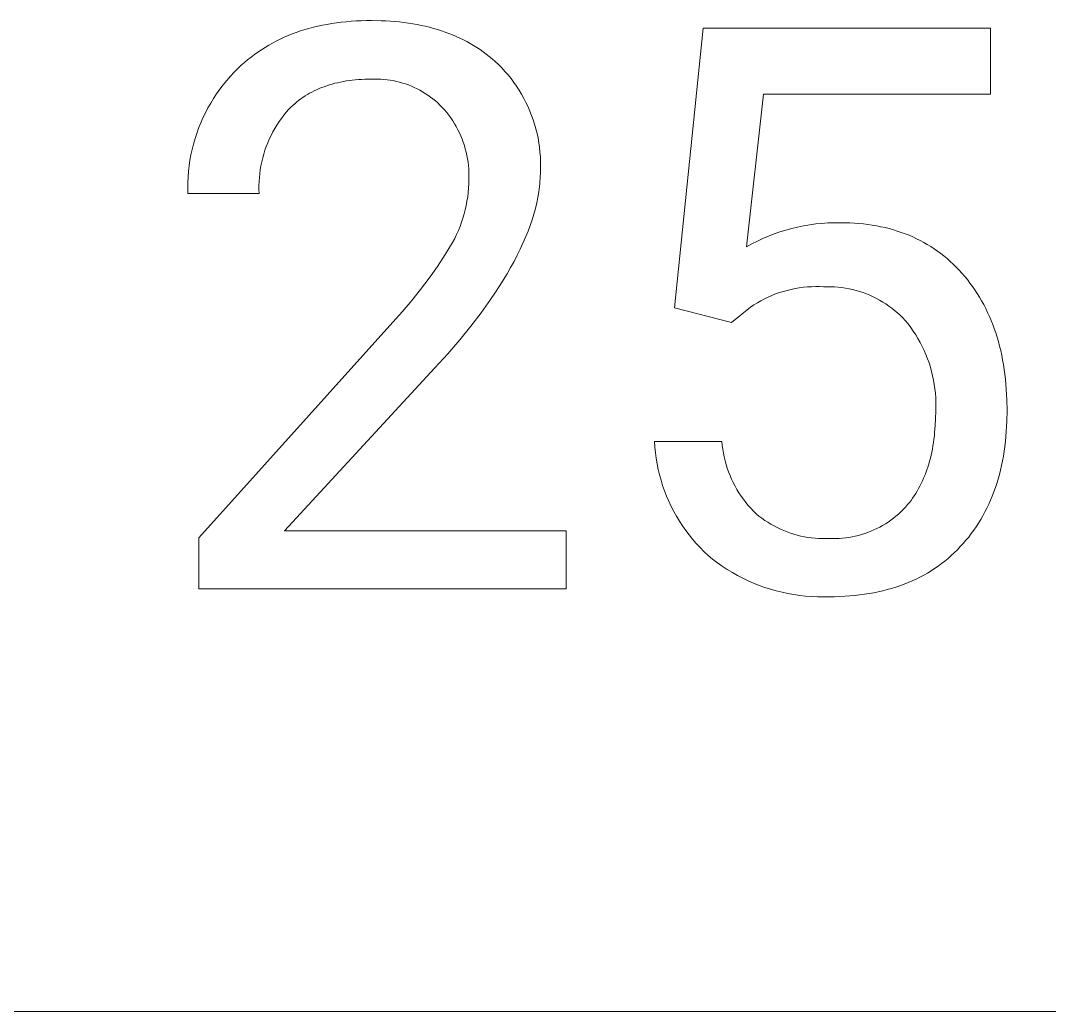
# Model space of a CAD drawing. Header units: millimetres. Extents: x 4001 to 9794, y -321 to 3726.
# Drawn here: x 8930.8 to 9031.4, y 2.4 to 99.4 of the extents above; entities that cross this region are included whole.
import ezdxf

# ---------------------------------------------------------------- set-up
doc = ezdxf.new("R2010")
doc.units = ezdxf.units.MM
doc.header["$MEASUREMENT"] = 0
doc.layers.add('Domyślny', color=7, linetype='Continuous', true_color=0x000000)

msp = doc.modelspace()

# ---------------------------------------------------------------- linework, layer by layer
at = {"layer": 'Domyślny', "color": 18, "lineweight": 15, "true_color": 0x000000}
for p, q in [((8958.98, 98.6), (8959.41, 98.72)), ((8959.41, 98.72), (8959.85, 98.82)), ((8959.85, 98.82), (8960.29, 98.92)), ((8960.29, 98.92), (8960.74, 99)), ((8960.74, 99), (8961.2, 99.08)), ((8961.2, 99.08), (8961.66, 99.15)), ((8961.66, 99.15), (8962.13, 99.21)), ((8962.13, 99.21), (8962.61, 99.26)), ((8962.61, 99.26), (8963.09, 99.3)), ((8963.09, 99.3), (8963.58, 99.33)), ((8963.58, 99.33), (8964.07, 99.35)), ((8964.07, 99.35), (8964.57, 99.36)), ((8964.57, 99.36), (8965.08, 99.37)), ((8965.08, 99.37), (8966.03, 99.35)), ((8966.03, 99.35), (8966.49, 99.33)), ((8966.49, 99.33), (8966.94, 99.31)), ((8966.94, 99.31), (8967.39, 99.27)), ((8967.39, 99.27), (8967.84, 99.23)), ((8967.84, 99.23), (8968.27, 99.18)), ((8968.27, 99.18), (8968.7, 99.12)), ((8968.7, 99.12), (8969.13, 99.05)), ((8969.13, 99.05), (8969.55, 98.98)), ((8969.55, 98.98), (8969.96, 98.9)), ((8969.96, 98.9), (8970.36, 98.81)), ((8970.36, 98.81), (8970.76, 98.71)), ((8970.76, 98.71), (8971.16, 98.6)), ((8994.73, 71.26), (8997.53, 98.61)), ((8997.53, 98.61), (9025.63, 98.61)), ((9025.63, 98.61), (9025.63, 92.17)), ((8956.15, 97.55), (8956.54, 97.73)), ((8956.54, 97.73), (8956.93, 97.9)), ((8956.93, 97.9), (8957.33, 98.06)), ((8957.33, 98.06), (8957.73, 98.21)), ((8957.73, 98.21), (8958.14, 98.35)), ((8958.14, 98.35), (8958.56, 98.48)), ((8958.56, 98.48), (8958.98, 98.6)), ((8971.16, 98.6), (8971.55, 98.49)), ((8971.55, 98.49), (8971.93, 98.37)), ((8971.93, 98.37), (8972.3, 98.24)), ((8972.3, 98.24), (8972.67, 98.11)), ((8972.67, 98.11), (8973.03, 97.96)), ((8973.03, 97.96), (8973.39, 97.81)), ((8973.39, 97.81), (8973.74, 97.65)), ((8973.74, 97.65), (8974.08, 97.48)), ((8954.33, 96.52), (8954.68, 96.75)), ((8954.68, 96.75), (8955.04, 96.96)), ((8955.04, 96.96), (8955.4, 97.17)), ((8955.4, 97.17), (8955.78, 97.36)), ((8955.78, 97.36), (8956.15, 97.55)), ((8974.08, 97.48), (8974.42, 97.31)), ((8974.42, 97.31), (8974.75, 97.12)), ((8974.75, 97.12), (8975.08, 96.93)), ((8975.08, 96.93), (8975.4, 96.73)), ((8975.4, 96.73), (8975.71, 96.53)), ((8952.98, 95.54), (8953.31, 95.8)), ((8953.31, 95.8), (8953.64, 96.05)), ((8953.64, 96.05), (8953.98, 96.29)), ((8953.98, 96.29), (8954.33, 96.52)), ((8975.71, 96.53), (8976.01, 96.31)), ((8976.01, 96.31), (8976.31, 96.09)), ((8976.31, 96.09), (8976.61, 95.86)), ((8976.61, 95.86), (8976.9, 95.62)), ((8976.9, 95.62), (8977.18, 95.38)), ((8951.66, 94.32), (8952.04, 94.7)), ((8952.04, 94.7), (8952.35, 94.99)), ((8952.35, 94.99), (8952.66, 95.27)), ((8952.66, 95.27), (8952.98, 95.54)), ((8977.18, 95.38), (8977.51, 95.06)), ((8977.51, 95.06), (8977.84, 94.73)), ((8977.84, 94.73), (8978.15, 94.39)), ((8950.93, 93.51), (8951.29, 93.92)), ((8951.29, 93.92), (8951.66, 94.32)), ((8963.82, 93.59), (8963.51, 93.57)), ((8964.13, 93.61), (8963.82, 93.59)), ((8964.44, 93.63), (8964.13, 93.61)), ((8964.76, 93.64), (8964.44, 93.63)), ((8965.08, 93.64), (8964.76, 93.64)), ((8965.39, 93.65), (8965.08, 93.64)), ((8965.7, 93.65), (8965.39, 93.65)), ((8966.01, 93.64), (8965.7, 93.65)), ((8966.31, 93.61), (8966.01, 93.64)), ((8966.62, 93.58), (8966.31, 93.61)), ((8966.92, 93.54), (8966.62, 93.58)), ((8978.15, 94.39), (8978.45, 94.05)), ((8978.45, 94.05), (8978.74, 93.69)), ((8978.74, 93.69), (8979.01, 93.32)), ((8949.95, 92.21), (8950.26, 92.65)), ((8950.26, 92.65), (8950.59, 93.09)), ((8950.59, 93.09), (8950.93, 93.51)), ((8959.73, 92.6), (8959.5, 92.49)), ((8959.97, 92.71), (8959.73, 92.6)), ((8960.22, 92.81), (8959.97, 92.71)), ((8960.47, 92.9), (8960.22, 92.81)), ((8960.72, 92.99), (8960.47, 92.9)), ((8960.98, 93.08), (8960.72, 92.99)), ((8961.24, 93.15), (8960.98, 93.08)), ((8961.51, 93.23), (8961.24, 93.15)), ((8961.78, 93.29), (8961.51, 93.23)), ((8962.06, 93.35), (8961.78, 93.29)), ((8962.34, 93.41), (8962.06, 93.35)), ((8962.63, 93.46), (8962.34, 93.41)), ((8962.92, 93.5), (8962.63, 93.46)), ((8963.21, 93.54), (8962.92, 93.5)), ((8963.51, 93.57), (8963.21, 93.54)), ((8967.22, 93.49), (8966.92, 93.54)), ((8967.53, 93.42), (8967.22, 93.49)), ((8967.82, 93.35), (8967.53, 93.42)), ((8968.12, 93.26), (8967.82, 93.35)), ((8968.41, 93.17), (8968.12, 93.26)), ((8968.7, 93.07), (8968.41, 93.17)), ((8968.99, 92.95), (8968.7, 93.07)), ((8969.27, 92.83), (8968.99, 92.95)), ((8969.55, 92.7), (8969.27, 92.83)), ((8969.82, 92.55), (8969.55, 92.7)), ((8979.01, 93.32), (8979.28, 92.94)), ((8979.28, 92.94), (8979.53, 92.56)), ((8949.37, 91.29), (8949.65, 91.76)), ((8949.65, 91.76), (8949.95, 92.21)), ((8958.18, 91.7), (8957.97, 91.55)), ((8958.38, 91.85), (8958.18, 91.7)), ((8958.6, 91.99), (8958.38, 91.85)), ((8958.82, 92.12), (8958.6, 91.99)), ((8959.04, 92.25), (8958.82, 92.12)), ((8959.26, 92.37), (8959.04, 92.25)), ((8959.5, 92.49), (8959.26, 92.37)), ((8970.09, 92.4), (8969.82, 92.55)), ((8970.35, 92.24), (8970.09, 92.4)), ((8970.6, 92.07), (8970.35, 92.24)), ((8970.85, 91.89), (8970.6, 92.07)), ((8971.1, 91.71), (8970.85, 91.89)), ((8971.34, 91.51), (8971.1, 91.71)), ((8979.53, 92.56), (8979.77, 92.16)), ((8979.77, 92.16), (8979.99, 91.76)), ((8979.99, 91.76), (8980.2, 91.35)), ((9003.43, 92.17), (9001.77, 77.22)), ((9025.63, 92.17), (9003.43, 92.17)), ((8948.85, 90.34), (8949.1, 90.82)), ((8949.1, 90.82), (8949.37, 91.29)), ((8957.02, 90.71), (8956.76, 90.41)), ((8957.2, 90.89), (8957.02, 90.71)), ((8957.39, 91.06), (8957.2, 90.89)), ((8957.58, 91.23), (8957.39, 91.06)), ((8957.77, 91.39), (8957.58, 91.23)), ((8957.97, 91.55), (8957.77, 91.39)), ((8971.57, 91.31), (8971.34, 91.51)), ((8971.79, 91.1), (8971.57, 91.31)), ((8972.01, 90.88), (8971.79, 91.1)), ((8972.23, 90.63), (8972.01, 90.88)), ((8972.45, 90.38), (8972.23, 90.63)), ((8980.2, 91.35), (8980.4, 90.94)), ((8980.4, 90.94), (8980.58, 90.51)), ((8948.39, 89.35), (8948.61, 89.85)), ((8948.61, 89.85), (8948.85, 90.34)), ((8956.28, 89.8), (8956.06, 89.48)), ((8956.52, 90.11), (8956.28, 89.8)), ((8956.76, 90.41), (8956.52, 90.11)), ((8972.65, 90.11), (8972.45, 90.38)), ((8972.85, 89.84), (8972.65, 90.11)), ((8973.04, 89.56), (8972.85, 89.84)), ((8973.22, 89.28), (8973.04, 89.56)), ((8980.58, 90.51), (8980.75, 90.09)), ((8980.75, 90.09), (8980.91, 89.65)), ((8980.91, 89.65), (8981.05, 89.22)), ((8948.01, 88.33), (8948.19, 88.84)), ((8948.19, 88.84), (8948.39, 89.35)), ((8955.64, 88.82), (8955.45, 88.48)), ((8955.84, 89.15), (8955.64, 88.82)), ((8956.06, 89.48), (8955.84, 89.15)), ((8973.38, 88.99), (8973.22, 89.28)), ((8973.54, 88.69), (8973.38, 88.99)), ((8973.69, 88.39), (8973.54, 88.69)), ((8981.05, 89.22), (8981.17, 88.77)), ((8981.17, 88.77), (8981.28, 88.33)), ((8947.69, 87.29), (8947.84, 87.82)), ((8947.84, 87.82), (8948.01, 88.33)), ((8955.1, 87.78), (8954.95, 87.42)), ((8955.27, 88.13), (8955.1, 87.78)), ((8955.45, 88.48), (8955.27, 88.13)), ((8973.83, 88.09), (8973.69, 88.39)), ((8973.95, 87.78), (8973.83, 88.09)), ((8974.07, 87.46), (8973.95, 87.78)), ((8981.28, 88.33), (8981.38, 87.88)), ((8981.38, 87.88), (8981.46, 87.42)), ((8947.44, 86.24), (8947.56, 86.77)), ((8947.56, 86.77), (8947.69, 87.29)), ((8954.67, 86.69), (8954.56, 86.31)), ((8954.8, 87.05), (8954.67, 86.69)), ((8954.95, 87.42), (8954.8, 87.05)), ((8974.18, 87.15), (8974.07, 87.46)), ((8974.27, 86.82), (8974.18, 87.15)), ((8974.35, 86.5), (8974.27, 86.82)), ((8981.46, 87.42), (8981.52, 86.97)), ((8981.52, 86.97), (8981.57, 86.51)), ((8947.27, 85.16), (8947.34, 85.7)), ((8947.34, 85.7), (8947.44, 86.24)), ((8954.36, 85.56), (8954.28, 85.17)), ((8954.45, 85.94), (8954.36, 85.56)), ((8954.56, 86.31), (8954.45, 85.94)), ((8974.43, 86.17), (8974.35, 86.5)), ((8974.49, 85.84), (8974.43, 86.17)), ((8974.54, 85.51), (8974.49, 85.84)), ((8981.57, 86.51), (8981.61, 86.05)), ((8981.61, 86.05), (8981.62, 85.59)), ((8981.62, 85.59), (8981.63, 85.13)), ((8947.16, 84.08), (8947.2, 84.62)), ((8947.2, 84.62), (8947.27, 85.16)), ((8954.22, 84.79), (8954.17, 84.4)), ((8954.28, 85.17), (8954.22, 84.79)), ((8974.57, 85.18), (8974.54, 85.51)), ((8974.6, 84.85), (8974.57, 85.18)), ((8974.62, 84.51), (8974.6, 84.85)), ((8981.63, 85.13), (8981.61, 84.67)), ((8981.61, 84.67), (8981.61, 84.42)), ((8947.13, 83), (8947.14, 83.54)), ((8947.14, 83.54), (8947.16, 84.08)), ((8954.1, 83.62), (8954.09, 83.23)), ((8954.13, 84.01), (8954.1, 83.62)), ((8954.17, 84.4), (8954.13, 84.01)), ((8974.6, 83.41), (8974.61, 83.84)), ((8974.61, 83.84), (8974.62, 84.18)), ((8974.62, 84.18), (8974.62, 84.51)), ((8981.57, 83.65), (8981.55, 83.39)), ((8981.59, 83.91), (8981.57, 83.65)), ((8981.6, 84.16), (8981.59, 83.91)), ((8981.61, 84.42), (8981.6, 84.16)), ((8947.14, 82.45), (8947.13, 83)), ((8954.09, 83.23), (8954.09, 82.84)), ((8954.09, 82.84), (8954.11, 82.45)), ((8974.5, 82.13), (8974.55, 82.56)), ((8974.55, 82.56), (8974.58, 82.98)), ((8974.58, 82.98), (8974.6, 83.41)), ((8981.45, 82.6), (8981.36, 82.07)), ((8981.49, 82.87), (8981.45, 82.6)), ((8981.52, 83.13), (8981.49, 82.87)), ((8981.55, 83.39), (8981.52, 83.13)), ((8954.11, 82.45), (8947.14, 82.45)), ((8974.35, 81.28), (8974.43, 81.7)), ((8974.43, 81.7), (8974.5, 82.13)), ((8981.25, 81.53), (8981.12, 80.99)), ((8981.36, 82.07), (8981.25, 81.53)), ((8974.15, 80.45), (8974.26, 80.86)), ((8974.26, 80.86), (8974.35, 81.28)), ((8981.12, 80.99), (8980.97, 80.44)), ((8973.75, 79.22), (8973.9, 79.63)), ((8973.9, 79.63), (8974.03, 80.04)), ((8974.03, 80.04), (8974.15, 80.45)), ((8980.8, 79.88), (8980.61, 79.31)), ((8980.97, 80.44), (8980.8, 79.88)), ((9008.54, 79.47), (9009.14, 79.53)), ((9009.14, 79.53), (9009.74, 79.57)), ((9009.74, 79.57), (9010.33, 79.59)), ((9010.33, 79.59), (9010.93, 79.59)), ((9010.93, 79.59), (9011.4, 79.59)), ((9011.4, 79.59), (9011.86, 79.57)), ((9011.86, 79.57), (9012.32, 79.55)), ((9012.32, 79.55), (9012.76, 79.52)), ((9012.76, 79.52), (9013.21, 79.47)), ((8973.42, 78.43), (8973.59, 78.83)), ((8973.59, 78.83), (8973.75, 79.22)), ((8980.4, 78.75), (8980.17, 78.17)), ((8980.61, 79.31), (8980.4, 78.75)), ((9003.92, 78.27), (9004.48, 78.49)), ((9004.48, 78.49), (9005.04, 78.69)), ((9005.04, 78.69), (9005.61, 78.87)), ((9005.61, 78.87), (9006.19, 79.03)), ((9006.19, 79.03), (9006.77, 79.17)), ((9006.77, 79.17), (9007.36, 79.29)), ((9007.36, 79.29), (9007.95, 79.39)), ((9007.95, 79.39), (9008.54, 79.47)), ((9013.21, 79.47), (9013.64, 79.42)), ((9013.64, 79.42), (9014.07, 79.36)), ((9014.07, 79.36), (9014.5, 79.29)), ((9014.5, 79.29), (9014.91, 79.2)), ((9014.91, 79.2), (9015.33, 79.11)), ((9015.33, 79.11), (9015.73, 79.01)), ((9015.73, 79.01), (9016.13, 78.9)), ((9016.13, 78.9), (9016.52, 78.78)), ((9016.52, 78.78), (9016.91, 78.65)), ((9016.91, 78.65), (9017.29, 78.51)), ((9017.29, 78.51), (9017.67, 78.36)), ((8972.3, 76.48), (8973.03, 77.67)), ((8973.03, 77.67), (8973.23, 78.05)), ((8973.23, 78.05), (8973.42, 78.43)), ((8979.91, 77.59), (8979.64, 77)), ((8980.17, 78.17), (8979.91, 77.59)), ((9001.77, 77.22), (9002.29, 77.51)), ((9002.29, 77.51), (9002.83, 77.78)), ((9002.83, 77.78), (9003.37, 78.04)), ((9003.37, 78.04), (9003.92, 78.27)), ((9017.67, 78.36), (9018.03, 78.2)), ((9018.03, 78.2), (9018.4, 78.03)), ((9018.4, 78.03), (9018.75, 77.85)), ((9018.75, 77.85), (9019.1, 77.67)), ((9019.1, 77.67), (9019.45, 77.47)), ((8971.54, 75.31), (8972.3, 76.48)), ((8979.64, 77), (8979.35, 76.41)), ((9019.45, 77.47), (9019.79, 77.26)), ((9019.79, 77.26), (9020.12, 77.04)), ((9020.12, 77.04), (9020.44, 76.82)), ((9020.44, 76.82), (9020.76, 76.58)), ((9020.76, 76.58), (9021.08, 76.34)), ((8979.04, 75.81), (8978.7, 75.2)), ((8979.35, 76.41), (8979.04, 75.81)), ((9021.08, 76.34), (9021.39, 76.08)), ((9021.39, 76.08), (9021.69, 75.81)), ((9021.69, 75.81), (9021.98, 75.54)), ((9021.98, 75.54), (9022.27, 75.25)), ((8970.73, 74.17), (8971.54, 75.31)), ((8978.35, 74.59), (8977.98, 73.97)), ((8978.7, 75.2), (8978.35, 74.59)), ((9022.27, 75.25), (9022.56, 74.96)), ((9022.56, 74.96), (9022.84, 74.65)), ((9022.84, 74.65), (9023.11, 74.34)), ((8969.9, 73.06), (8970.73, 74.17)), ((8977.98, 73.97), (8977.59, 73.35)), ((9023.11, 74.34), (9023.37, 74.02)), ((9023.37, 74.02), (9023.62, 73.69)), ((9023.62, 73.69), (9023.87, 73.36)), ((8969.03, 71.97), (8969.9, 73.06)), ((8977.17, 72.71), (8976.74, 72.08)), ((8977.59, 73.35), (8977.17, 72.71)), ((9004.25, 72.47), (9003.89, 72.31)), ((9004.62, 72.62), (9004.25, 72.47)), ((9005, 72.75), (9004.62, 72.62)), ((9005.38, 72.87), (9005, 72.75)), ((9005.76, 72.97), (9005.38, 72.87)), ((9006.15, 73.07), (9005.76, 72.97)), ((9006.54, 73.15), (9006.15, 73.07)), ((9006.93, 73.21), (9006.54, 73.15)), ((9007.33, 73.27), (9006.93, 73.21)), ((9007.72, 73.31), (9007.33, 73.27)), ((9008.12, 73.33), (9007.72, 73.31)), ((9008.52, 73.34), (9008.12, 73.33)), ((9008.92, 73.34), (9008.52, 73.34)), ((9009.31, 73.32), (9008.92, 73.34)), ((9009.67, 73.33), (9009.31, 73.32)), ((9010.03, 73.33), (9009.67, 73.33)), ((9010.38, 73.32), (9010.03, 73.33)), ((9010.74, 73.29), (9010.38, 73.32)), ((9011.09, 73.25), (9010.74, 73.29)), ((9011.45, 73.2), (9011.09, 73.25)), ((9011.8, 73.13), (9011.45, 73.2)), ((9012.15, 73.05), (9011.8, 73.13)), ((9012.49, 72.96), (9012.15, 73.05)), ((9012.83, 72.86), (9012.49, 72.96)), ((9013.17, 72.75), (9012.83, 72.86)), ((9013.51, 72.63), (9013.17, 72.75)), ((9013.84, 72.49), (9013.51, 72.63)), ((9014.16, 72.34), (9013.84, 72.49)), ((9023.87, 73.36), (9024.1, 73.01)), ((9024.1, 73.01), (9024.33, 72.67)), ((9024.33, 72.67), (9024.55, 72.31)), ((8968.12, 70.91), (8969.03, 71.97)), ((8976.74, 72.08), (8975.81, 70.79)), ((9002.49, 71.56), (9002.16, 71.34)), ((9002.83, 71.76), (9002.49, 71.56)), ((9003.18, 71.96), (9002.83, 71.76)), ((9003.53, 72.14), (9003.18, 71.96)), ((9003.89, 72.31), (9003.53, 72.14)), ((9014.48, 72.18), (9014.16, 72.34)), ((9014.79, 72.01), (9014.48, 72.18)), ((9015.1, 71.83), (9014.79, 72.01)), ((9015.4, 71.64), (9015.1, 71.83)), ((9015.7, 71.44), (9015.4, 71.64)), ((9024.55, 72.31), (9024.76, 71.95)), ((9024.76, 71.95), (9024.97, 71.58)), ((9024.97, 71.58), (9025.16, 71.21)), ((8967.19, 69.87), (8968.12, 70.91)), ((8975.81, 70.79), (8974.8, 69.47)), ((9000.3, 69.83), (8994.73, 71.26)), ((9002.16, 71.34), (9000.3, 69.83)), ((9015.98, 71.23), (9015.7, 71.44)), ((9016.26, 71.01), (9015.98, 71.23)), ((9016.54, 70.77), (9016.26, 71.01)), ((9016.8, 70.53), (9016.54, 70.77)), ((9017.05, 70.28), (9016.8, 70.53)), ((9025.16, 71.21), (9025.34, 70.82)), ((9025.34, 70.82), (9025.52, 70.43)), ((8948.2, 48.77), (8967.19, 69.87)), ((8974.8, 69.47), (8973.72, 68.13)), ((9017.3, 70.03), (9017.05, 70.28)), ((9017.57, 69.69), (9017.3, 70.03)), ((9017.83, 69.34), (9017.57, 69.69)), ((9025.52, 70.43), (9025.69, 70.04)), ((9025.69, 70.04), (9025.85, 69.64)), ((9025.85, 69.64), (9026, 69.23)), ((9018.08, 68.98), (9017.83, 69.34)), ((9018.32, 68.62), (9018.08, 68.98)), ((9018.54, 68.25), (9018.32, 68.62)), ((9026, 69.23), (9026.14, 68.81)), ((9026.14, 68.81), (9026.28, 68.39)), ((8973.72, 68.13), (8972.55, 66.77)), ((9018.76, 67.87), (9018.54, 68.25)), ((9018.96, 67.48), (9018.76, 67.87)), ((9019.14, 67.09), (9018.96, 67.48)), ((9026.28, 68.39), (9026.4, 67.96)), ((9026.4, 67.96), (9026.52, 67.52)), ((9026.52, 67.52), (9026.63, 67.08)), ((8972.55, 66.77), (8971.29, 65.38)), ((9019.31, 66.69), (9019.14, 67.09)), ((9019.47, 66.29), (9019.31, 66.69)), ((9026.63, 67.08), (9026.73, 66.63)), ((9026.73, 66.63), (9026.82, 66.17)), ((9019.62, 65.88), (9019.47, 66.29)), ((9019.75, 65.46), (9019.62, 65.88)), ((9019.87, 65.05), (9019.75, 65.46)), ((9026.82, 66.17), (9026.9, 65.71)), ((9026.9, 65.71), (9026.97, 65.24)), ((8971.29, 65.38), (8956.6, 49.45)), ((9019.97, 64.62), (9019.87, 65.05)), ((9020.06, 64.2), (9019.97, 64.62)), ((9026.97, 65.24), (9027.04, 64.76)), ((9027.04, 64.76), (9027.1, 64.28)), ((9020.13, 63.77), (9020.06, 64.2)), ((9020.19, 63.34), (9020.13, 63.77)), ((9027.1, 64.28), (9027.14, 63.78)), ((9027.14, 63.78), (9027.18, 63.29)), ((9020.24, 62.91), (9020.19, 63.34)), ((9020.27, 62.47), (9020.24, 62.91)), ((9020.28, 62.04), (9020.27, 62.47)), ((9027.18, 63.29), (9027.21, 62.78)), ((9027.21, 62.78), (9027.24, 62.27)), ((9020.27, 61.17), (9020.28, 61.61)), ((9020.28, 61.61), (9020.28, 62.04)), ((9027.24, 62.27), (9027.25, 61.23)), ((9020.23, 59.75), (9020.26, 60.45)), ((9020.26, 60.45), (9020.27, 61.17)), ((9027.25, 61.23), (9027.24, 60.19)), ((9020.17, 59.07), (9020.23, 59.75)), ((9027.21, 59.68), (9027.18, 59.17)), ((9027.24, 60.19), (9027.21, 59.68)), ((9020.05, 58.08), (9020.1, 58.41)), ((9020.1, 58.41), (9020.14, 58.74)), ((9020.14, 58.74), (9020.17, 59.07)), ((9027.14, 58.67), (9027.09, 58.18)), ((9027.18, 59.17), (9027.14, 58.67)), ((8992.8, 57.63), (8992.76, 58.18)), ((8992.76, 58.18), (8999.36, 58.18)), ((8992.86, 57.09), (8992.8, 57.63)), ((8999.36, 58.18), (8999.4, 57.8)), ((8999.4, 57.8), (8999.45, 57.42)), ((8999.45, 57.42), (8999.51, 57.05)), ((9019.89, 57.14), (9019.95, 57.45)), ((9019.95, 57.45), (9020, 57.77)), ((9020, 57.77), (9020.05, 58.08)), ((9027.03, 57.7), (9026.97, 57.23)), ((9027.09, 58.18), (9027.03, 57.7)), ((8992.93, 56.54), (8992.86, 57.09)), ((8993.02, 56), (8992.93, 56.54)), ((8999.51, 57.05), (8999.59, 56.67)), ((8999.59, 56.67), (8999.68, 56.3)), ((9019.67, 56.25), (9019.75, 56.54)), ((9019.75, 56.54), (9019.82, 56.84)), ((9019.82, 56.84), (9019.89, 57.14)), ((9026.89, 56.76), (9026.81, 56.29)), ((9026.97, 57.23), (9026.89, 56.76)), ((8993.13, 55.46), (8993.02, 56)), ((8993.26, 54.93), (8993.13, 55.46)), ((8999.68, 56.3), (8999.78, 55.94)), ((8999.78, 55.94), (8999.89, 55.57)), ((8999.89, 55.57), (9000.02, 55.21)), ((9019.31, 55.12), (9019.41, 55.4)), ((9019.41, 55.4), (9019.5, 55.68)), ((9019.5, 55.68), (9019.59, 55.96)), ((9019.59, 55.96), (9019.67, 56.25)), ((9026.61, 55.39), (9026.5, 54.95)), ((9026.71, 55.84), (9026.61, 55.39)), ((9026.81, 56.29), (9026.71, 55.84)), ((8993.41, 54.4), (8993.26, 54.93)), ((8993.57, 53.87), (8993.41, 54.4)), ((9000.02, 55.21), (9000.16, 54.86)), ((9000.16, 54.86), (9000.31, 54.51)), ((9000.31, 54.51), (9000.47, 54.16)), ((9018.98, 54.33), (9019.09, 54.59)), ((9019.09, 54.59), (9019.2, 54.85)), ((9019.2, 54.85), (9019.31, 55.12)), ((9026.38, 54.51), (9026.25, 54.09)), ((9026.5, 54.95), (9026.38, 54.51)), ((8993.76, 53.36), (8993.57, 53.87)), ((8993.96, 52.84), (8993.76, 53.36)), ((9000.47, 54.16), (9000.65, 53.82)), ((9000.65, 53.82), (9000.84, 53.49)), ((9000.84, 53.49), (9001.03, 53.17)), ((9018.32, 53.11), (9018.46, 53.34)), ((9018.46, 53.34), (9018.6, 53.58)), ((9018.6, 53.58), (9018.73, 53.83)), ((9018.73, 53.83), (9018.86, 54.08)), ((9018.86, 54.08), (9018.98, 54.33)), ((9026.11, 53.67), (9025.96, 53.25)), ((9026.25, 54.09), (9026.11, 53.67)), ((8994.17, 52.34), (8993.96, 52.84)), ((8994.41, 51.84), (8994.17, 52.34)), ((9001.03, 53.17), (9001.24, 52.85)), ((9001.24, 52.85), (9001.46, 52.54)), ((9001.46, 52.54), (9001.69, 52.23)), ((9017.7, 52.22), (9017.86, 52.43)), ((9017.86, 52.43), (9018.02, 52.65)), ((9018.02, 52.65), (9018.17, 52.88)), ((9018.17, 52.88), (9018.32, 53.11)), ((9025.64, 52.45), (9025.47, 52.06)), ((9025.81, 52.85), (9025.64, 52.45)), ((9025.96, 53.25), (9025.81, 52.85)), ((8994.66, 51.35), (8994.41, 51.84)), ((8994.93, 50.87), (8994.66, 51.35)), ((9001.69, 52.23), (9001.93, 51.94)), ((9001.93, 51.94), (9002.19, 51.65)), ((9002.19, 51.65), (9002.45, 51.37)), ((9002.45, 51.37), (9002.72, 51.1)), ((9016.87, 51.31), (9017.1, 51.54)), ((9017.1, 51.54), (9017.32, 51.77)), ((9017.32, 51.77), (9017.53, 52.01)), ((9017.53, 52.01), (9017.7, 52.22)), ((9025.28, 51.67), (9025.09, 51.29)), ((9025.47, 52.06), (9025.28, 51.67)), ((8995.21, 50.4), (8994.93, 50.87)), ((8995.51, 49.94), (8995.21, 50.4)), ((9002.72, 51.1), (9002.99, 50.88)), ((9002.99, 50.88), (9003.27, 50.67)), ((9003.27, 50.67), (9003.56, 50.47)), ((9003.56, 50.47), (9003.85, 50.28)), ((9015.63, 50.31), (9015.89, 50.49)), ((9015.89, 50.49), (9016.14, 50.68)), ((9016.14, 50.68), (9016.39, 50.89)), ((9016.39, 50.89), (9016.64, 51.09)), ((9016.64, 51.09), (9016.87, 51.31)), ((9024.68, 50.56), (9024.46, 50.2)), ((9024.89, 50.92), (9024.68, 50.56)), ((9025.09, 51.29), (9024.89, 50.92)), ((8956.6, 49.45), (8984.14, 49.45)), ((8984.14, 49.45), (8984.14, 43.76)), ((8995.82, 49.49), (8995.51, 49.94)), ((8996.15, 49.05), (8995.82, 49.49)), ((9003.85, 50.28), (9004.15, 50.1)), ((9004.15, 50.1), (9004.46, 49.92)), ((9004.46, 49.92), (9004.77, 49.76)), ((9004.77, 49.76), (9005.09, 49.61)), ((9005.09, 49.61), (9005.41, 49.47)), ((9005.41, 49.47), (9005.74, 49.34)), ((9005.74, 49.34), (9006.07, 49.23)), ((9013.64, 49.28), (9013.94, 49.4)), ((9013.94, 49.4), (9014.23, 49.53)), ((9014.23, 49.53), (9014.52, 49.67)), ((9014.52, 49.67), (9014.81, 49.81)), ((9014.81, 49.81), (9015.08, 49.97)), ((9015.08, 49.97), (9015.36, 50.13)), ((9015.36, 50.13), (9015.63, 50.31)), ((9024, 49.51), (9023.75, 49.17)), ((9024.23, 49.85), (9024, 49.51)), ((9024.46, 50.2), (9024.23, 49.85)), ((8948.2, 43.76), (8948.2, 48.77)), ((8996.49, 48.62), (8996.15, 49.05)), ((8996.85, 48.21), (8996.49, 48.62)), ((9006.07, 49.23), (9006.4, 49.12)), ((9006.4, 49.12), (9006.74, 49.02)), ((9006.74, 49.02), (9007.08, 48.94)), ((9007.08, 48.94), (9007.43, 48.87)), ((9007.43, 48.87), (9007.77, 48.81)), ((9007.77, 48.81), (9008.12, 48.76)), ((9008.12, 48.76), (9008.47, 48.72)), ((9008.47, 48.72), (9008.82, 48.7)), ((9008.82, 48.7), (9009.17, 48.68)), ((9009.17, 48.68), (9009.52, 48.68)), ((9009.52, 48.68), (9009.87, 48.69)), ((9009.87, 48.69), (9010.19, 48.68)), ((9010.19, 48.68), (9010.51, 48.68)), ((9010.51, 48.68), (9010.83, 48.7)), ((9010.83, 48.7), (9011.15, 48.72)), ((9011.15, 48.72), (9011.47, 48.75)), ((9011.47, 48.75), (9011.79, 48.8)), ((9011.79, 48.8), (9012.1, 48.85)), ((9012.1, 48.85), (9012.41, 48.92)), ((9012.41, 48.92), (9012.73, 48.99)), ((9012.73, 48.99), (9013.03, 49.08)), ((9013.03, 49.08), (9013.34, 49.18)), ((9013.34, 49.18), (9013.64, 49.28)), ((9023.23, 48.52), (9022.96, 48.21)), ((9023.5, 48.84), (9023.23, 48.52)), ((9023.75, 49.17), (9023.5, 48.84)), ((8997.23, 47.8), (8996.85, 48.21)), ((8997.61, 47.41), (8997.23, 47.8)), ((8998.01, 47.03), (8997.61, 47.41)), ((9022.1, 47.31), (9021.79, 47.03)), ((9022.39, 47.6), (9022.1, 47.31)), ((9022.68, 47.9), (9022.39, 47.6)), ((9022.96, 48.21), (9022.68, 47.9)), ((8998.46, 46.67), (8998.01, 47.03)), ((8998.93, 46.31), (8998.46, 46.67)), ((8999.4, 45.98), (8998.93, 46.31)), ((9021.16, 46.49), (9020.84, 46.24)), ((9021.48, 46.75), (9021.16, 46.49)), ((9021.79, 47.03), (9021.48, 46.75)), ((8999.89, 45.66), (8999.4, 45.98)), ((9000.39, 45.36), (8999.89, 45.66)), ((9000.9, 45.07), (9000.39, 45.36)), ((9019.46, 45.32), (9019.1, 45.11)), ((9019.82, 45.53), (9019.46, 45.32)), ((9020.16, 45.76), (9019.82, 45.53)), ((9020.5, 45.99), (9020.16, 45.76)), ((9020.84, 46.24), (9020.5, 45.99)), ((9001.42, 44.8), (9000.9, 45.07)), ((9001.94, 44.55), (9001.42, 44.8)), ((9002.47, 44.32), (9001.94, 44.55)), ((9003.02, 44.11), (9002.47, 44.32)), ((9017.59, 44.39), (9017.19, 44.23)), ((9017.98, 44.55), (9017.59, 44.39)), ((9018.36, 44.73), (9017.98, 44.55)), ((9018.73, 44.92), (9018.36, 44.73)), ((9019.1, 45.11), (9018.73, 44.92)), ((8984.14, 43.76), (8948.2, 43.76)), ((9003.56, 43.91), (9003.02, 44.11)), ((9004.12, 43.73), (9003.56, 43.91)), ((9004.68, 43.57), (9004.12, 43.73)), ((9005.25, 43.43), (9004.68, 43.57)), ((9005.82, 43.31), (9005.25, 43.43)), ((9006.39, 43.21), (9005.82, 43.31)), ((9013.76, 43.31), (9013.3, 43.24)), ((9014.21, 43.39), (9013.76, 43.31)), ((9014.66, 43.48), (9014.21, 43.39)), ((9015.1, 43.58), (9014.66, 43.48)), ((9015.53, 43.69), (9015.1, 43.58)), ((9015.95, 43.81), (9015.53, 43.69)), ((9016.37, 43.94), (9015.95, 43.81)), ((9016.78, 44.08), (9016.37, 43.94)), ((9017.19, 44.23), (9016.78, 44.08)), ((9006.97, 43.12), (9006.39, 43.21)), ((9007.54, 43.06), (9006.97, 43.12)), ((9008.13, 43.02), (9007.54, 43.06)), ((9008.71, 42.99), (9008.13, 43.02)), ((9009.29, 42.99), (9008.71, 42.99)), ((9009.87, 43), (9009.29, 42.99)), ((9010.38, 43), (9009.87, 43)), ((9010.89, 43.02), (9010.38, 43)), ((9011.38, 43.04), (9010.89, 43.02)), ((9011.87, 43.08), (9011.38, 43.04)), ((9012.35, 43.12), (9011.87, 43.08)), ((9012.83, 43.17), (9012.35, 43.12)), ((9013.3, 43.24), (9012.83, 43.17)), ((7605.14, 2.43), (9794.27, 2.43))]:
    msp.add_line(p, q, dxfattribs=at)

doc.saveas('drawing.dxf')
